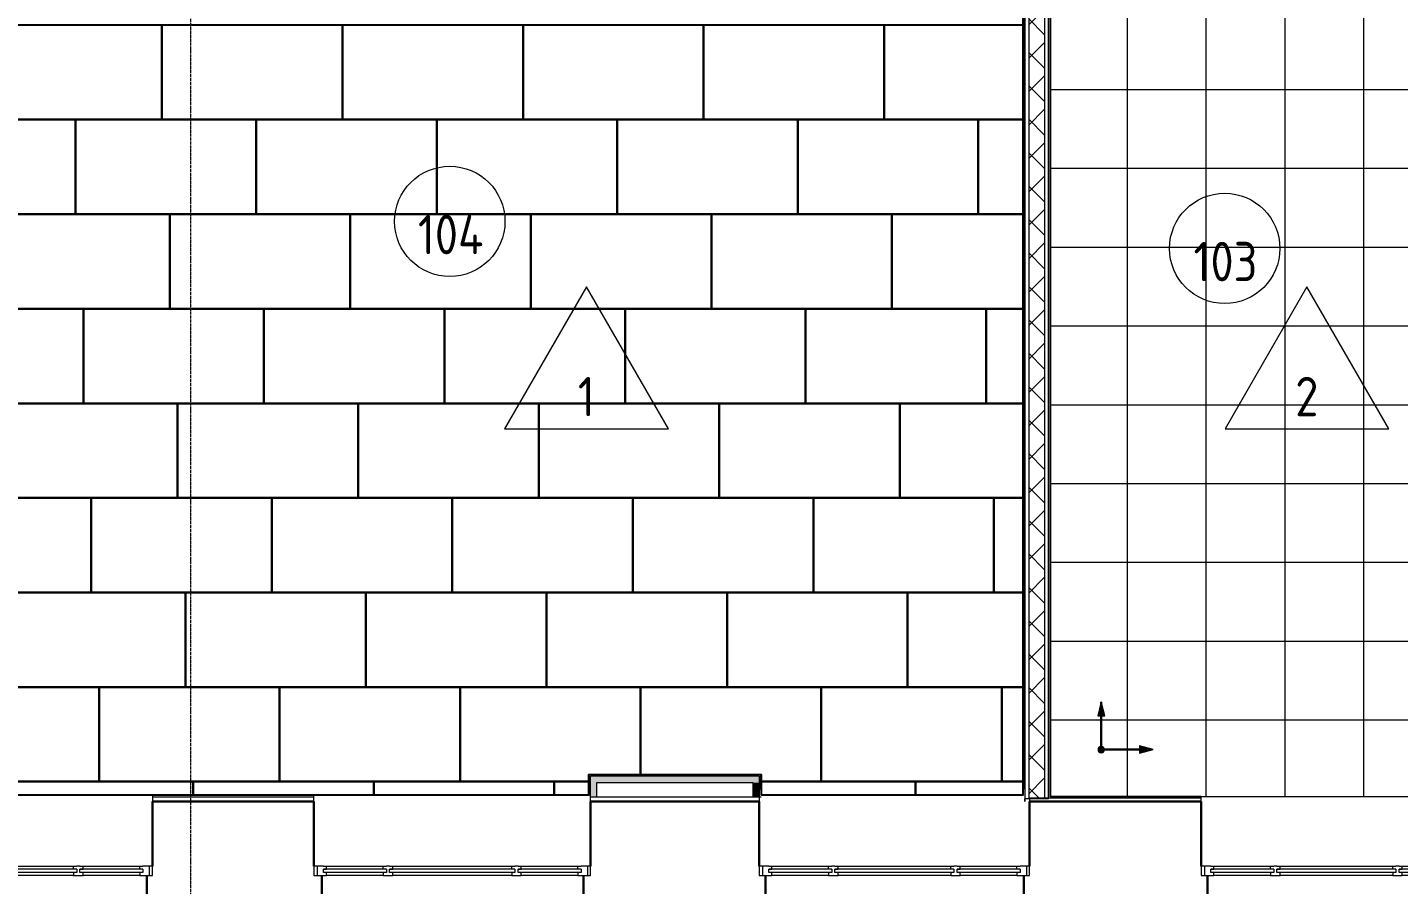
# Model space of a CAD drawing. Header units: millimetres. Extents: x -12447 to 83753, y -46415 to 46712.
# Drawn here: x 9113 to 17813, y 1951 to 7389 of the extents above; entities that cross this region are included whole.
import ezdxf
from ezdxf.xclip import XClip

# ---------------------------------------------------------------- set-up
doc = ezdxf.new("R2010")
doc.units = ezdxf.units.MM
doc.header["$XCLIPFRAME"] = 2
doc.linetypes.add('ADSK_Линия сетки', pattern=[25, 20, -2.5, 0, -2.5])
for name, color, linetype, lineweight in [('_ Окна', 7, 'Continuous', 9), ('_0', 7, 'Continuous', 25), ('Марки', 7, 'Continuous', 20), ('Марки помещений', 7, 'Continuous', 20), ('Окна', 7, 'Continuous', 9), ('Оси', 7, 'Continuous', 9), ('Перекрытие штриховка', 7, 'Continuous', 18), ('Стены внутренние', 7, 'Continuous', 18), ('Стены наружные', 7, 'Continuous', 18), ('Стены несущие', 7, 'Continuous', 30), ('Стены отделка', 7, 'Continuous', 30), ('Стены штриховка', 7, 'Continuous', 9), ('Узлы', 7, 'Continuous', 18)]:
    doc.layers.add(name, color=color, linetype=linetype, lineweight=lineweight)
doc.layers.add('Линии', color=7, linetype='Continuous', lineweight=9, true_color=0x00a600)
doc.styles.add('GOST Common_1', font='GOST_Common.ttf', dxfattribs={"width": 0.9, "height": 250})

# ---------------------------------------------------------------- blocks, each defined once
blk = doc.blocks.new('окно трехпол с фрамугой - 1675-2150_h___нов_ ок30-2368607-План полов 1-го этажа')
at = {"layer": '_ Окна', "lineweight": 18}
for p, q in [((-777.5, 175), (-857.5, 175)), ((-857.5, 175), (-857.5, 115)), ((-777.5, 155), (-777.5, 175)), ((-357.5, 175), (-417.5, 175)), ((-417.5, 175), (-417.5, 155)), ((-357.5, 155), (-357.5, 175)), ((417.5, 175), (357.5, 175)), ((357.5, 175), (357.5, 155)), ((417.5, 155), (417.5, 175)), ((777.5, 175), (777.5, 155)), ((857.5, 175), (777.5, 175)), ((857.5, 115), (857.5, 175)), ((-857.5, 115), (-797.5, 115)), ((-797.5, 135), (-797.5, 155)), ((-797.5, 155), (-777.5, 155)), ((-797.5, 135), (-777.5, 135)), ((-777.5, 115), (-797.5, 115)), ((-777.5, 135), (-777.5, 115)), ((-417.5, 155), (-397.5, 155)), ((-417.5, 135), (-417.5, 115)), ((-397.5, 135), (-417.5, 135)), ((-397.5, 115), (-417.5, 115)), ((-397.5, 155), (-397.5, 135)), ((-397.5, 115), (-377.5, 115)), ((-377.5, 135), (-377.5, 155)), ((-377.5, 155), (-357.5, 155)), ((-377.5, 135), (-357.5, 135)), ((-357.5, 115), (-377.5, 115)), ((-357.5, 135), (-357.5, 115)), ((357.5, 155), (377.5, 155)), ((357.5, 135), (357.5, 115)), ((377.5, 135), (357.5, 135)), ((377.5, 115), (357.5, 115)), ((377.5, 155), (377.5, 135)), ((377.5, 115), (397.5, 115)), ((397.5, 135), (397.5, 155)), ((397.5, 155), (417.5, 155)), ((397.5, 135), (417.5, 135)), ((417.5, 115), (397.5, 115)), ((417.5, 135), (417.5, 115)), ((777.5, 155), (797.5, 155)), ((777.5, 135), (777.5, 115)), ((797.5, 135), (777.5, 135)), ((797.5, 115), (777.5, 115)), ((797.5, 155), (797.5, 135)), ((797.5, 115), (857.5, 115))]:
    blk.add_line(p, q, dxfattribs=at)
at = {"layer": '_ Окна'}
for p, q in [((-837.5, 115), (-837.5, 175)), ((837.5, 115), (837.5, 175)), ((-797.5, 135), (-397.5, 135)), ((-777.5, 155), (-417.5, 155)), ((-377.5, 135), (377.5, 135)), ((-357.5, 155), (357.5, 155)), ((397.5, 135), (797.5, 135)), ((417.5, 155), (777.5, 155))]:
    blk.add_line(p, q, dxfattribs=at)
at = {"layer": 'Окна'}
for p, q in [((-777.5, 175), (-417.5, 175)), ((-357.5, 175), (357.5, 175)), ((417.5, 175), (777.5, 175)), ((-417.5, 115), (-777.5, 115)), ((357.5, 115), (-357.5, 115)), ((777.5, 115), (417.5, 115))]:
    blk.add_line(p, q, dxfattribs=at)
blk = doc.blocks.new('окно трехпол с фрамугой - 1675-2150_h___нов_ ок16-V52-План полов 1-го этажа')
at = {"layer": '_ Окна', "lineweight": 18}
for p, q in [((-777.5, 175), (-857.5, 175)), ((-857.5, 175), (-857.5, 115)), ((-777.5, 155), (-777.5, 175)), ((-357.5, 175), (-417.5, 175)), ((-417.5, 175), (-417.5, 155)), ((-357.5, 155), (-357.5, 175)), ((417.5, 175), (357.5, 175)), ((357.5, 175), (357.5, 155)), ((417.5, 155), (417.5, 175)), ((777.5, 175), (777.5, 155)), ((857.5, 175), (777.5, 175)), ((857.5, 115), (857.5, 175)), ((-857.5, 115), (-797.5, 115)), ((-797.5, 135), (-797.5, 155)), ((-797.5, 155), (-777.5, 155)), ((-797.5, 135), (-777.5, 135)), ((-777.5, 115), (-797.5, 115)), ((-777.5, 135), (-777.5, 115)), ((-417.5, 155), (-397.5, 155)), ((-417.5, 135), (-417.5, 115)), ((-397.5, 135), (-417.5, 135)), ((-397.5, 115), (-417.5, 115)), ((-397.5, 155), (-397.5, 135)), ((-397.5, 115), (-377.5, 115)), ((-377.5, 135), (-377.5, 155)), ((-377.5, 155), (-357.5, 155)), ((-377.5, 135), (-357.5, 135)), ((-357.5, 115), (-377.5, 115)), ((-357.5, 135), (-357.5, 115)), ((357.5, 155), (377.5, 155)), ((357.5, 135), (357.5, 115)), ((377.5, 135), (357.5, 135)), ((377.5, 115), (357.5, 115)), ((377.5, 155), (377.5, 135)), ((377.5, 115), (397.5, 115)), ((397.5, 135), (397.5, 155)), ((397.5, 155), (417.5, 155)), ((397.5, 135), (417.5, 135)), ((417.5, 115), (397.5, 115)), ((417.5, 135), (417.5, 115)), ((777.5, 155), (797.5, 155)), ((777.5, 135), (777.5, 115)), ((797.5, 135), (777.5, 135)), ((797.5, 115), (777.5, 115)), ((797.5, 155), (797.5, 135)), ((797.5, 115), (857.5, 115))]:
    blk.add_line(p, q, dxfattribs=at)
at = {"layer": '_ Окна'}
for p, q in [((-837.5, 115), (-837.5, 175)), ((837.5, 115), (837.5, 175)), ((-797.5, 135), (-397.5, 135)), ((-777.5, 155), (-417.5, 155)), ((-377.5, 135), (377.5, 135)), ((-357.5, 155), (357.5, 155)), ((397.5, 135), (797.5, 135)), ((417.5, 155), (777.5, 155))]:
    blk.add_line(p, q, dxfattribs=at)
at = {"layer": 'Окна'}
for p, q in [((-777.5, 175), (-417.5, 175)), ((-357.5, 175), (357.5, 175)), ((417.5, 175), (777.5, 175)), ((-417.5, 115), (-777.5, 115)), ((357.5, 115), (-357.5, 115)), ((777.5, 115), (417.5, 115))]:
    blk.add_line(p, q, dxfattribs=at)
blk = doc.blocks.new('окно трехпол с фрамугой - 1715-2150_h___нов_ ок-17-2116646-План полов 1-го этажа')
at = {"layer": '_ Окна', "lineweight": 18}
for p, q in [((-797.5, 175), (-877.5, 175)), ((-877.5, 175), (-877.5, 115)), ((-797.5, 155), (-797.5, 175)), ((-377.5, 175), (-437.5, 175)), ((-437.5, 175), (-437.5, 155)), ((-377.5, 155), (-377.5, 175)), ((437.5, 175), (377.5, 175)), ((377.5, 175), (377.5, 155)), ((437.5, 155), (437.5, 175)), ((797.5, 175), (797.5, 155)), ((877.5, 175), (797.5, 175)), ((877.5, 115), (877.5, 175)), ((-877.5, 115), (-817.5, 115)), ((-817.5, 135), (-817.5, 155)), ((-817.5, 155), (-797.5, 155)), ((-817.5, 135), (-797.5, 135)), ((-797.5, 115), (-817.5, 115)), ((-797.5, 135), (-797.5, 115)), ((-437.5, 155), (-417.5, 155)), ((-437.5, 135), (-437.5, 115)), ((-417.5, 135), (-437.5, 135)), ((-417.5, 115), (-437.5, 115)), ((-417.5, 155), (-417.5, 135)), ((-417.5, 115), (-397.5, 115)), ((-397.5, 135), (-397.5, 155)), ((-397.5, 155), (-377.5, 155)), ((-397.5, 135), (-377.5, 135)), ((-377.5, 115), (-397.5, 115)), ((-377.5, 135), (-377.5, 115)), ((377.5, 155), (397.5, 155)), ((377.5, 135), (377.5, 115)), ((397.5, 135), (377.5, 135)), ((397.5, 115), (377.5, 115)), ((397.5, 155), (397.5, 135)), ((397.5, 115), (417.5, 115)), ((417.5, 135), (417.5, 155)), ((417.5, 155), (437.5, 155)), ((417.5, 135), (437.5, 135)), ((437.5, 115), (417.5, 115)), ((437.5, 135), (437.5, 115)), ((797.5, 155), (817.5, 155)), ((797.5, 135), (797.5, 115)), ((817.5, 135), (797.5, 135)), ((817.5, 115), (797.5, 115)), ((817.5, 155), (817.5, 135)), ((817.5, 115), (877.5, 115))]:
    blk.add_line(p, q, dxfattribs=at)
at = {"layer": '_ Окна'}
for p, q in [((-857.5, 115), (-857.5, 175)), ((857.5, 115), (857.5, 175)), ((-817.5, 135), (-417.5, 135)), ((-797.5, 155), (-437.5, 155)), ((-397.5, 135), (397.5, 135)), ((-377.5, 155), (377.5, 155)), ((417.5, 135), (817.5, 135)), ((437.5, 155), (797.5, 155))]:
    blk.add_line(p, q, dxfattribs=at)
at = {"layer": 'Окна'}
for p, q in [((-797.5, 175), (-437.5, 175)), ((-377.5, 175), (377.5, 175)), ((437.5, 175), (797.5, 175)), ((-437.5, 115), (-797.5, 115)), ((377.5, 115), (-377.5, 115)), ((797.5, 115), (437.5, 115))]:
    blk.add_line(p, q, dxfattribs=at)
blk = doc.blocks.new('окно трехпол с фрамугой - 1675-2150_h___нов_ ок16-V53-План полов 1-го этажа')
at = {"layer": '_ Окна', "lineweight": 18}
for p, q in [((-777.5, 175), (-857.5, 175)), ((-857.5, 175), (-857.5, 115)), ((-777.5, 155), (-777.5, 175)), ((-357.5, 175), (-417.5, 175)), ((-417.5, 175), (-417.5, 155)), ((-357.5, 155), (-357.5, 175)), ((417.5, 175), (357.5, 175)), ((357.5, 175), (357.5, 155)), ((417.5, 155), (417.5, 175)), ((777.5, 175), (777.5, 155)), ((857.5, 175), (777.5, 175)), ((857.5, 115), (857.5, 175)), ((-857.5, 115), (-797.5, 115)), ((-797.5, 135), (-797.5, 155)), ((-797.5, 155), (-777.5, 155)), ((-797.5, 135), (-777.5, 135)), ((-777.5, 115), (-797.5, 115)), ((-777.5, 135), (-777.5, 115)), ((-417.5, 155), (-397.5, 155)), ((-417.5, 135), (-417.5, 115)), ((-397.5, 135), (-417.5, 135)), ((-397.5, 115), (-417.5, 115)), ((-397.5, 155), (-397.5, 135)), ((-397.5, 115), (-377.5, 115)), ((-377.5, 135), (-377.5, 155)), ((-377.5, 155), (-357.5, 155)), ((-377.5, 135), (-357.5, 135)), ((-357.5, 115), (-377.5, 115)), ((-357.5, 135), (-357.5, 115)), ((357.5, 155), (377.5, 155)), ((357.5, 135), (357.5, 115)), ((377.5, 135), (357.5, 135)), ((377.5, 115), (357.5, 115)), ((377.5, 155), (377.5, 135)), ((377.5, 115), (397.5, 115)), ((397.5, 135), (397.5, 155)), ((397.5, 155), (417.5, 155)), ((397.5, 135), (417.5, 135)), ((417.5, 115), (397.5, 115)), ((417.5, 135), (417.5, 115)), ((777.5, 155), (797.5, 155)), ((777.5, 135), (777.5, 115)), ((797.5, 135), (777.5, 135)), ((797.5, 115), (777.5, 115)), ((797.5, 155), (797.5, 135)), ((797.5, 115), (857.5, 115))]:
    blk.add_line(p, q, dxfattribs=at)
at = {"layer": '_ Окна'}
for p, q in [((-837.5, 115), (-837.5, 175)), ((837.5, 115), (837.5, 175)), ((-797.5, 135), (-397.5, 135)), ((-777.5, 155), (-417.5, 155)), ((-377.5, 135), (377.5, 135)), ((-357.5, 155), (357.5, 155)), ((397.5, 135), (797.5, 135)), ((417.5, 155), (777.5, 155))]:
    blk.add_line(p, q, dxfattribs=at)
at = {"layer": 'Окна'}
for p, q in [((-777.5, 175), (-417.5, 175)), ((-357.5, 175), (357.5, 175)), ((417.5, 175), (777.5, 175)), ((-417.5, 115), (-777.5, 115)), ((357.5, 115), (-357.5, 115)), ((777.5, 115), (417.5, 115))]:
    blk.add_line(p, q, dxfattribs=at)
blk = doc.blocks.new('ADSK_Марка_Помещение_ОдноЗначение - Номер-159740-План полов 1-го этажа')
at = {"layer": 'Марки помещений'}
blk.add_circle((0, 0), 3.5, dxfattribs=at)
blk = doc.blocks.new('ADSK_Марка_ПерекрытиеПол - Экземпляр_Отделка пола-158379-План полов 1-го этажа')
at = {"layer": 'Марки', "color": 1, "true_color": 0xff0000}
for p, q in [((0, 9), (-5.196, 0)), ((5.196, 0), (0, 9)), ((-5.196, 0), (5.196, 0))]:
    blk.add_line(p, q, dxfattribs=at)
blk = doc.blocks.new('111')
at = {"layer": '_0', "true_color": 0xdddddd}
h = blk.add_hatch(color=254, dxfattribs=at)
h.dxf.hatch_style = 1
h.paths.add_polyline_path([(-36299.5, -21950.9), (-36299.5, -21350.9), (-37445, -21350.9), (-37445, -21950.9)])
h.paths.add_polyline_path([(-36748.5, -24950.9), (-36748.5, -24350.9), (-37894.1, -24350.9), (-37894.1, -24950.9)])
h.paths.add_polyline_path([(-36649.6, -27350.9), (-36649.6, -26750.9), (-37795.1, -26750.9), (-37795.1, -27350.9)])
h.paths.add_polyline_path([(-36550.6, -29750.9), (-36550.6, -29150.9), (-37696.1, -29150.9), (-37696.1, -29750.9)])
h.paths.add_polyline_path([(-19664.7, -22550.9), (-19664.7, -21950.9), (-20810.2, -21950.9), (-20810.2, -22550.9)])
h.paths.add_polyline_path([(-20113.8, -25550.9), (-20113.8, -24950.9), (-21259.3, -24950.9), (-21259.3, -25550.9)])
h.paths.add_polyline_path([(-20014.8, -27950.9), (-20014.8, -27350.9), (-21160.3, -27350.9), (-21160.3, -27950.9)])
h.paths.add_polyline_path([(-19915.9, -30350.9), (-19915.9, -29750.9), (-21061.4, -29750.9), (-21061.4, -30350.9)])
at = {"color": 8, "true_color": 0x787878}
for points in [[(-34008.4, -21950.9), (-34008.4, -21350.9), (-35154, -21350.9), (-35154, -21950.9)], [(-32862.9, -21950.9), (-32862.9, -21350.9), (-34008.4, -21350.9), (-34008.4, -21950.9)], [(-31717.4, -21950.9), (-31717.4, -21350.9), (-32862.9, -21350.9), (-32862.9, -21950.9)], [(-30571.9, -21950.9), (-30571.9, -21350.9), (-31717.4, -21350.9), (-31717.4, -21950.9)], [(-29426.4, -21950.9), (-29426.4, -21350.9), (-30571.9, -21350.9), (-30571.9, -21950.9)], [(-28280.9, -21950.9), (-28280.9, -21350.9), (-29426.4, -21350.9), (-29426.4, -21950.9)], [(-34556.5, -22550.9), (-34556.5, -21950.9), (-35702, -21950.9), (-35702, -22550.9)], [(-33410.9, -22550.9), (-33410.9, -21950.9), (-34556.5, -21950.9), (-34556.5, -22550.9)], [(-32265.4, -22550.9), (-32265.4, -21950.9), (-33410.9, -21950.9), (-33410.9, -22550.9)], [(-31119.9, -22550.9), (-31119.9, -21950.9), (-32265.4, -21950.9), (-32265.4, -22550.9)], [(-29974.4, -22550.9), (-29974.4, -21950.9), (-31119.9, -21950.9), (-31119.9, -22550.9)], [(-28828.9, -22550.9), (-28828.9, -21950.9), (-29974.4, -21950.9), (-29974.4, -22550.9)], [(-27683.4, -22550.9), (-27683.4, -21950.9), (-28828.9, -21950.9), (-28828.9, -22550.9)], [(-33959, -23150.9), (-33959, -22550.9), (-35104.5, -22550.9), (-35104.5, -23150.9)], [(-32813.4, -23150.9), (-32813.4, -22550.9), (-33959, -22550.9), (-33959, -23150.9)], [(-31667.9, -23150.9), (-31667.9, -22550.9), (-32813.4, -22550.9), (-32813.4, -23150.9)], [(-30522.4, -23150.9), (-30522.4, -22550.9), (-31667.9, -22550.9), (-31667.9, -23150.9)], [(-29376.9, -23150.9), (-29376.9, -22550.9), (-30522.4, -22550.9), (-30522.4, -23150.9)], [(-28231.4, -23150.9), (-28231.4, -22550.9), (-29376.9, -22550.9), (-29376.9, -23150.9)], [(-34507, -23750.9), (-34507, -23150.9), (-35652.5, -23150.9), (-35652.5, -23750.9)], [(-33361.5, -23750.9), (-33361.5, -23150.9), (-34507, -23150.9), (-34507, -23750.9)], [(-32215.9, -23750.9), (-32215.9, -23150.9), (-33361.5, -23150.9), (-33361.5, -23750.9)], [(-31070.4, -23750.9), (-31070.4, -23150.9), (-32215.9, -23150.9), (-32215.9, -23750.9)], [(-29924.9, -23750.9), (-29924.9, -23150.9), (-31070.4, -23150.9), (-31070.4, -23750.9)], [(-28779.4, -23750.9), (-28779.4, -23150.9), (-29924.9, -23150.9), (-29924.9, -23750.9)], [(-27633.9, -23750.9), (-27633.9, -23150.9), (-28779.4, -23150.9), (-28779.4, -23750.9)], [(-33909.5, -24350.9), (-33909.5, -23750.9), (-35055, -23750.9), (-35055, -24350.9)], [(-32764, -24350.9), (-32764, -23750.9), (-33909.5, -23750.9), (-33909.5, -24350.9)], [(-31618.4, -24350.9), (-31618.4, -23750.9), (-32764, -23750.9), (-32764, -24350.9)], [(-30472.9, -24350.9), (-30472.9, -23750.9), (-31618.4, -23750.9), (-31618.4, -24350.9)], [(-29327.4, -24350.9), (-29327.4, -23750.9), (-30472.9, -23750.9), (-30472.9, -24350.9)], [(-28181.9, -24350.9), (-28181.9, -23750.9), (-29327.4, -23750.9), (-29327.4, -24350.9)], [(-34457.5, -24950.9), (-34457.5, -24350.9), (-35603, -24350.9), (-35603, -24950.9)], [(-33312, -24950.9), (-33312, -24350.9), (-34457.5, -24350.9), (-34457.5, -24950.9)], [(-32166.5, -24950.9), (-32166.5, -24350.9), (-33312, -24350.9), (-33312, -24950.9)], [(-31020.9, -24950.9), (-31020.9, -24350.9), (-32166.5, -24350.9), (-32166.5, -24950.9)], [(-29875.4, -24950.9), (-29875.4, -24350.9), (-31020.9, -24350.9), (-31020.9, -24950.9)], [(-28729.9, -24950.9), (-28729.9, -24350.9), (-29875.4, -24350.9), (-29875.4, -24950.9)], [(-27584.4, -24950.9), (-27584.4, -24350.9), (-28729.9, -24350.9), (-28729.9, -24950.9)], [(-33860, -25550.9), (-33860, -24950.9), (-35005.5, -24950.9), (-35005.5, -25550.9)], [(-32714.5, -25550.9), (-32714.5, -24950.9), (-33860, -24950.9), (-33860, -25550.9)], [(-31569, -25550.9), (-31569, -24950.9), (-32714.5, -24950.9), (-32714.5, -25550.9)], [(-30423.4, -25550.9), (-30423.4, -24950.9), (-31569, -24950.9), (-31569, -25550.9)], [(-29277.9, -25550.9), (-29277.9, -24950.9), (-30423.4, -24950.9), (-30423.4, -25550.9)], [(-28132.4, -25550.9), (-28132.4, -24950.9), (-29277.9, -24950.9), (-29277.9, -25550.9)], [(-34408, -26150.9), (-34408, -25550.9), (-35553.5, -25550.9), (-35553.5, -26150.9)], [(-33262.5, -26150.9), (-33262.5, -25550.9), (-34408, -25550.9), (-34408, -26150.9)], [(-32117, -26150.9), (-32117, -25550.9), (-33262.5, -25550.9), (-33262.5, -26150.9)], [(-30971.5, -26150.9), (-30971.5, -25550.9), (-32117, -25550.9), (-32117, -26150.9)], [(-29825.9, -26150.9), (-29825.9, -25550.9), (-30971.5, -25550.9), (-30971.5, -26150.9)], [(-28680.4, -26150.9), (-28680.4, -25550.9), (-29825.9, -25550.9), (-29825.9, -26150.9)], [(-27534.9, -26150.9), (-27534.9, -25550.9), (-28680.4, -25550.9), (-28680.4, -26150.9)], [(-33810.5, -26750.9), (-33810.5, -26150.9), (-34956, -26150.9), (-34956, -26750.9)], [(-32665, -26750.9), (-32665, -26150.9), (-33810.5, -26150.9), (-33810.5, -26750.9)], [(-31519.5, -26750.9), (-31519.5, -26150.9), (-32665, -26150.9), (-32665, -26750.9)], [(-30374, -26750.9), (-30374, -26150.9), (-31519.5, -26150.9), (-31519.5, -26750.9)], [(-29228.4, -26750.9), (-29228.4, -26150.9), (-30374, -26150.9), (-30374, -26750.9)], [(-28082.9, -26750.9), (-28082.9, -26150.9), (-29228.4, -26150.9), (-29228.4, -26750.9)], [(-28532, -29750.9), (-28532, -29150.9), (-29677.5, -29150.9), (-29677.5, -29750.9)]]:
    blk.add_lwpolyline(points, close=True, dxfattribs=at)

msp = doc.modelspace()

# ---------------------------------------------------------------- hatches: boundary and pattern name
at = {"layer": 'Перекрытие штриховка', "lineweight": 9, "true_color": 0x787878}
h = msp.add_hatch(dxfattribs=at)
h.set_pattern_fill('FP_88', color=8, style=0, pattern_type=2)
h.set_pattern_definition([(270, (16592.5, 4995.2), (500, 3e-14), []), (0, (16592.5, 4995.2), (0, 500), [])])
h.paths.add_polyline_path([(15602.5, 2508.232), (15604.5, 2508.232), (15604.5, 2510.232)])
h.paths.add_polyline_path([(18330.5, 2508.232), (18332.5, 2508.232), (18330.5, 2510.232)])
h.paths.add_polyline_path([(18276.43, 2510.232), (18330.5, 2510.232), (18330.5, 3148.49), (18342.5, 3148.49), (18342.5, 4023.49), (18335.5, 4023.49), (18335.5, 4073.49), (18342.5, 4073.49), (18342.5, 4623.49), (18335.5, 4623.49), (18335.5, 4673.49), (18342.5, 4673.49), (18342.5, 5223.49), (18335.5, 5223.49), (18335.5, 5273.49), (18342.5, 5273.49), (18342.5, 6148.49), (18330.5, 6148.49), (18330.5, 6785.209), (18342.5, 6785.209), (18342.5, 6850.209), (18422.5, 6850.209), (18422.5, 6872.209), (18429, 6872.209), (18429, 6860.709), (18456, 6860.709), (18456, 6850.209), (18492.5, 6850.209), (18492.5, 7619.248), (18442.609, 7705.661), (18448.238, 7708.911), (18442.609, 7718.94), (18465.75, 7732.58), (18460.121, 7742.33), (18465.871, 7745.371), (18492.5, 7699.248), (18492.5, 7815.209), (18462.5, 7815.209), (18462.5, 7756.209), (18456, 7756.209), (18456, 7739.709), (18429, 7739.709), (18429, 7728.209), (18422.5, 7728.209), (18422.5, 7815.209), (18330.5, 7815.209), (18330.5, 8383.209), (15604.5, 8383.209), (15604.5, 2510.232), (18275.43, 2510.232)])
h.paths.add_polyline_path([(15604.5, 8383.209), (15604.5, 8385.209), (15602.5, 8385.209)])
h.paths.add_polyline_path([(18330.5, 8383.209), (18332.5, 8383.209), (18332.5, 8385.209)])
at = {"layer": 'Стены внутренние', "lineweight": 9}
h = msp.add_hatch(dxfattribs=at)
h.set_pattern_fill('FP_2', color=256, style=0, pattern_type=2)
h.set_pattern_definition([(45, (0, 0), (-106.066, 106.066), []), (135, (0, 0), (-106.066, -106.066), [])])
h.paths.add_polyline_path([(15567.5, 2495.209), (15567.5, 8395.209), (15467.5, 8395.209), (15467.5, 2495.209)])
at = {"layer": 'Стены внутренние'}
for points in [[(12688.238, 2508.232), (12726.429, 2508.232), (12726.429, 2638.232), (12686.429, 2638.232), (12686.429, 2508.232)], [(13716.429, 2598.232), (13756.429, 2598.232), (13756.429, 2638.232), (12726.429, 2638.232), (12726.429, 2598.232), (13665, 2598.232)], [(13756.429, 2508.232), (13756.429, 2598.232), (13716.429, 2598.232), (13716.429, 2508.232), (13755.429, 2508.232)]]:
    msp.add_hatch(color=256, dxfattribs=at).paths.add_polyline_path(points)
at = {"layer": 'Узлы', "true_color": 0xff0000}
for points in [[(15907.073, 3022.004), (15950.016, 3022.004), (15926.391, 3110.174), (15904.408, 3022.004), (15906.391, 3022.004)], [(15926.391, 2787.353), (15931.568, 2788.034), (15936.391, 2790.032), (15940.533, 2793.211), (15943.712, 2797.353), (15945.71, 2802.176), (15946.391, 2807.353), (15945.71, 2812.529), (15943.712, 2817.353), (15940.533, 2821.495), (15936.391, 2824.673), (15931.568, 2826.671), (15926.391, 2827.353), (15921.215, 2826.671), (15916.391, 2824.673), (15912.249, 2821.495), (15909.071, 2817.353), (15907.073, 2812.529), (15906.391, 2807.353), (15907.073, 2802.176), (15909.071, 2797.353), (15912.249, 2793.211), (15916.391, 2790.032), (15921.215, 2788.034)], [(16168.436, 2784.967), (16256.606, 2808.592), (16168.436, 2830.575), (16168.436, 2787.353)]]:
    msp.add_hatch(color=1, dxfattribs=at).paths.add_polyline_path(points)

# ---------------------------------------------------------------- linework, layer by layer
msp.add_lwpolyline([(8203.43, 2520.232), (12674.429, 2520.232), (12674.429, 2650.232), (13768.429, 2650.232), (13768.429, 2520.232), (15430.5, 2520.232), (15430.5, 8360.209), (15243, 8360.209), (15243, 8395.209), (15215, 8395.209), (15215, 8805.209), (13663, 8805.209), (13665, 8395.209), (13643, 8393.876), (13643, 8360.209), (9946, 8360.209), (9946, 8395.209), (9923.286, 8395.209), (9926, 8805.209), (8373.286, 8805.209)])
at = {"layer": 'Линии', "color": 1, "lineweight": 18, "true_color": 0xff0000}
for p, q in [((15926.391, 3110.174), (15904.408, 3022.004)), ((15950.016, 3022.004), (15926.391, 3110.174)), ((15904.408, 3022.004), (15950.016, 3022.004)), ((16256.606, 2808.592), (16168.436, 2830.575)), ((16168.436, 2830.575), (16168.436, 2784.967)), ((16168.436, 2784.967), (16256.606, 2808.592))]:
    msp.add_line(p, q, dxfattribs=at)
at = {"layer": 'Линии', "color": 1, "lineweight": 30, "true_color": 0xff0000}
for q in [(15926.391, 3107.353), (16226.391, 2807.353)]:
    msp.add_line((15926.391, 2807.353), q, dxfattribs=at)
at = {"layer": 'Линии', "color": 1, "lineweight": 18, "true_color": 0xff0000}
for start, end in [(360, 180), (180, 0)]:
    msp.add_arc((15926.391, 2807.353), 20, start, end, dxfattribs=at)
at = {"layer": 'Оси', "linetype": 'ADSK_Линия сетки'}
msp.add_line((10149.565, -6380.761), (10149.565, 21357.013), dxfattribs=at)
at = {"layer": 'Стены внутренние'}
for p, q in [((13756.429, 2508.232), (13768.429, 2508.232)), ((15442.457, 2478.232), (15442.457, 2495.209)), ((15442.5, 2495.209), (15442.5, 2478.232))]:
    msp.add_line(p, q, dxfattribs=at)
at = {"layer": 'Стены наружные'}
for p, q in [((13768.429, 2558.232), (13768.429, 2520.232)), ((15430.5, 2520.232), (15430.5, 2558.232)), ((8203.43, 2520.232), (9906.43, 2520.232)), ((10931.429, 2520.232), (12674.429, 2520.232)), ((13768.429, 2520.232), (15430.5, 2520.232)), ((16561.43, 2510.232), (18276.43, 2510.232))]:
    msp.add_line(p, q, dxfattribs=at)
at = {"layer": 'Стены несущие'}
for p, q in [((9906.43, 2478.232), (9906.43, 2068.232)), ((9906.43, 2478.232), (10931.429, 2478.232)), ((10931.429, 2068.232), (10931.429, 2478.232)), ((12686.429, 2478.232), (12686.429, 2068.232)), ((12686.429, 2478.232), (13756.429, 2478.232)), ((13756.429, 2068.232), (13756.429, 2478.232)), ((15471.429, 2478.232), (15471.429, 2068.232)), ((15471.429, 2478.232), (16561.43, 2478.232)), ((16561.43, 2068.232), (16561.43, 2478.232)), ((9871.43, 2008.232), (9871.43, 1888.232)), ((10981.429, 1888.232), (10981.429, 2008.232)), ((12641.429, 2008.232), (12641.429, 1888.232)), ((13796.429, 1888.232), (13796.429, 2008.232)), ((15436.429, 2008.232), (15436.429, 1888.232)), ((16601.43, 1888.232), (16601.43, 2008.232))]:
    msp.add_line(p, q, dxfattribs=at)
at = {"layer": 'Стены отделка', "lineweight": 9}
for p, q in [((15430.5, 2558.232), (15430.5, 8360.209)), ((15442.5, 8395.209), (15442.5, 2495.209)), ((15592.5, 2495.209), (15592.5, 8395.209)), ((15604.5, 8383.209), (15604.5, 2510.232)), ((12674.429, 2650.232), (12674.429, 2520.232)), ((13766.429, 2650.232), (12676.429, 2650.232)), ((13756.429, 2638.232), (12686.429, 2638.232)), ((12686.429, 2478.232), (12686.429, 2638.232)), ((13756.429, 2638.232), (13756.429, 2478.232)), ((13768.429, 2558.232), (13768.429, 2648.232)), ((12726.429, 2598.232), (13716.429, 2598.232)), ((12726.429, 2508.232), (12726.429, 2598.232)), ((13716.429, 2598.232), (13716.429, 2508.232)), ((13756.429, 2558.232), (13768.429, 2558.232)), ((15442.5, 2558.232), (15430.5, 2558.232)), ((9906.43, 2520.232), (9906.43, 2478.232)), ((10931.429, 2520.232), (9906.43, 2520.232)), ((10930.429, 2508.232), (10931.429, 2508.232)), ((10931.429, 2478.232), (10931.429, 2520.232)), ((12674.429, 2520.232), (12686.429, 2520.232)), ((12686.429, 2508.232), (12726.429, 2508.232)), ((12726.429, 2508.232), (13756.429, 2508.232)), ((15592.5, 2495.209), (15442.5, 2495.209)), ((15602.5, 2498.232), (15471.429, 2498.232)), ((15471.429, 2498.232), (15471.429, 2478.232)), ((16561.43, 2510.232), (15604.5, 2510.232)), ((16560.43, 2498.232), (16561.43, 2498.232)), ((16561.43, 2478.232), (16561.43, 2510.232))]:
    msp.add_line(p, q, dxfattribs=at)
at = {"layer": 'Стены штриховка'}
for p, q in [((15432.5, 8360.209), (15432.5, 2558.232)), ((15467.5, 8395.209), (15467.5, 2495.209)), ((15567.5, 8395.209), (15567.5, 2495.209)), ((15602.5, 2508.232), (15602.5, 8385.209)), ((12676.429, 2650.232), (12674.429, 2650.232)), ((12674.429, 2648.232), (13768.429, 2648.232)), ((12676.429, 2520.232), (12676.429, 2650.232)), ((13766.429, 2558.232), (13766.429, 2650.232)), ((13768.429, 2650.232), (13766.429, 2650.232)), ((13768.429, 2648.232), (13768.429, 2650.232)), ((10931.429, 2518.232), (9906.43, 2518.232)), ((9906.43, 2508.232), (10930.429, 2508.232)), ((16561.43, 2508.232), (15602.5, 2508.232)), ((16560.43, 2498.232), (15602.5, 2498.232))]:
    msp.add_line(p, q, dxfattribs=at)

# ---------------------------------------------------------------- block references
ref = msp.add_blockref('111', (50367.815, 35925.311))
XClip(ref).set_block_clipping_path([(-50204.6213281517, -27321.3000001747), (-50208.791152162, -23673.5281315078), (-49803.7661875562, -23673.5281315078), (-49803.7661875562, -23401.5281315078), (-48113.7661875562, -23401.5281315078), (-48113.7661875561, -23641.5281315077), (-48103.7661875562, -23641.5281315087), (-48103.7661875562, -23673.5281315078), (-46341.815116927, -23673.5281315078), (-46341.815116927, -23641.5281315078), (-44641.815116927, -23641.5281315078), (-44641.815116927, -23673.5281315078), (-43277.2098600016, -23673.5281315078), (-43277.2098600016, -23957.1989404536), (-42787.2098600016, -23957.1989404536), (-42787.2098600016, -23661.5281315078), (-42798.2098600016, -23661.5281315078), (-42798.6339414987, -23641.5281315078), (-41768.6339414987, -23641.5281315078), (-41768.6339414987, -23696.5281315078), (-41304.6339414987, -23696.5281315078), (-41304.6339414987, -23641.5281315078), (-40274.6339414987, -23641.5281315078), (-40274.6339414987, -23696.5281315078), (-39702.0715665607, -23696.5281315078), (-39702.0715665607, -23213.623577504), (-38473.1325350882, -23213.6235775039), (-38473.0151522001, -23155.9193904294), (-37343.0174901869, -23158.2180518566), (-37343.1301970967, -23213.6235775039), (-36056.7846265715, -23215.8346435173), (-36056.6727448199, -23160.8754416704), (-34356.6762621457, -23164.292920522), (-34356.7881438964, -23219.2928067262), (-31858.1407204835, -23224.3755999435), (-31858.1041046378, -23206.3756371858), (-30358.1072081599, -23209.4269576642), (-30358.1438240056, -23227.4269204227), (-21517.8655145743, -23245.4099724562), (-21517.8288987286, -23227.4100096984), (-20017.8320022507, -23230.4613301769), (-20017.8686180965, -23248.4612929351), (-17516.8495722262, -23253.5489105492), (-17517.182240752, -22913.5882147192), (-15836.1856773856, -22917.0077279528), (-15836.7654282765, -23202.0071382836), (-15816.7654282765, -23202.0071382836), (-15817.3597635884, -23257.0060430727), (-12464.4573162071, -23263.8265771177), (-12464.4573162071, -23779.6544748857), (-11333.2497638885, -23779.6544748857), (-11333.2497638885, -23714.6544748857), (-10303.2497638885, -23714.6544748857), (-10303.2497638885, -23779.6544748857), (-8913.7294171439, -23779.6544748857), (-8913.7294171439, -23981.3567493424), (-8451.729417144, -23981.3567493424), (-8451.7294171439, -23726.6544748857), (-7983.7518974343, -23726.6544748857), (-7983.7518974343, -23720.6544748857), (-7975.7518974343, -23720.6544748857), (-7975.7518974343, -23715.6483952542), (-7430.8476958934, -23715.6483952542), (-7430.8476958934, -23703.6483952542), (-5730.8476958934, -23703.6483952542), (-5730.8476958934, -23715.6483952542), (-3822.8151169269, -23717.6394972703), (-3822.8151169269, -23711.6394972703), (-3810.8151169269, -23711.6394972703), (-3810.8151169269, -23274.6544748857), (-3822.8151169269, -23274.6544748857), (-3822.8151169269, -23250.6394972703), (-2052.815116927, -23250.6394972703), (-2052.815116927, -23638.3894865116), (-2044.815116927, -23638.3894865117), (-2044.815116927, -23650.3894865117), (-1655.7827226533, -23650.3894865116), (-1654.7278138487, -23997.8366985644), (-1622.7581428926, -23997.7393187273), (-1619.6007216022, -25027.7344794405), (-1651.6005731542, -25027.831951208), (-1647.8021721054, -26278.8821357421), (-2959.3151169269, -26278.8821357421), (-2954.2496619821, -27333.3000001747), (-2992.8151169269, -27333.3000001747), (-2992.8151169269, -27350.3000001747), (-3042.8151169269, -27350.3000001747), (-3042.6496031583, -27408.2664520887), (-4138.2474107671, -27408.3249955112), (-4137.8151169269, -27350.3000001747), (-4187.8151169269, -27350.3000001747), (-4187.8151169269, -27333.3000001747), (-5342.8151169269, -27333.3000001747), (-5342.8151169269, -27321.3000001747), (-6912.815116927, -27321.3000001747), (-6912.815116927, -27333.3000001747), (-7982.815116927, -27333.3000001747), (-7982.815116927, -27321.3000001747), (-8391.0041314135, -27321.3000001747), (-8391.0041314135, -26827.5183617617), (-10321.6846234331, -26827.9170423443), (-10321.6846234331, -27055.1018324498), (-10428.815116927, -27055.1018324498), (-10428.815116927, -27120.1018324498), (-11458.8151169269, -27120.1018324498), (-11458.8151169269, -27055.1018324498), (-12653.815116927, -27055.1018324498), (-12653.815116927, -27120.1018324498), (-14253.815116927, -27120.1018324498), (-14253.815116927, -27055.1018324498), (-18733.815116927, -27055.1018324498), (-18733.815116927, -27120.1018324498), (-20253.8151169269, -27120.1018324498), (-20253.8151169269, -27055.1018324498), (-22870.2810303864, -27055.1018324498), (-22873.2810303863, -27120.1018324498), (-24813.2810303864, -27120.1018324498), (-24810.2810303864, -27055.1018324498), (-27012.6989748333, -27055.1018324498), (-27012.6989748333, -27120.1018324498), (-28912.6989748333, -27120.1018324497), (-28912.6989748333, -27055.1018324497), (-35124.8151169269, -27055.1018324497), (-35124.8151169269, -27120.1018324497), (-36724.8151169269, -27120.1018324497), (-36724.8151169269, -27055.1018324497), (-40421.8151169269, -27055.1018324497), (-40421.8151169269, -27120.1018324497), (-42021.8151169269, -27120.1018324497), (-42021.8151169269, -27055.1018324497), (-42768.7285806734, -27055.1018324497), (-42768.7285806734, -26834.6172739171), (-43258.3231070509, -26834.6172739171), (-43260.2630820326, -27321.3000001747), (-46597.8875335091, -27333.3000001747), (-46647.8875335091, -27333.3000001747), (-46647.8875335091, -27408.3000001747), (-48313.6023512603, -27403.0962005787), (-48317.8875335091, -27390.3000001747), (-48317.8875335091, -27350.3000001747), (-48308.218006348, -27350.3000001747), (-48307.8875335091, -27333.3000001747), (-49257.8875335091, -27333.3000001747), (-49257.8875335091, -27321.3000001747)])
ref = msp.add_blockref('111', (43975.492, 28754.921))
XClip(ref).set_block_clipping_path([(-28544.9919237849, -20394.7121637611), (-28732.4919237849, -20394.7121637611), (-28732.4919237849, -20359.7121637611), (-28760.4919237849, -20359.7121637611), (-28760.4919237849, -19949.7121637611), (-30312.4919237849, -19949.7121637611), (-30310.4919237849, -20359.7121637611), (-30332.4919237849, -20361.0449897136), (-30332.4919237849, -20394.7121637611), (-34029.4919237849, -20394.7121637611), (-34029.4919237849, -20359.7121637611), (-34052.2063216503, -20359.7121637611), (-34049.4919237849, -19949.7121637611), (-35602.2063216503, -19949.7121637611), (-35602.2063216503, -20359.7121637612), (-35629.4919237849, -20359.712163761), (-35629.4919237849, -20394.712163761), (-35681.4053875313, -20394.7121637611), (-35681.4053875314, -20732.9212721589), (-36393.1602936728, -20734.921272159), (-36405.8888496703, -22692.4402407154), (-36414.6658939211, -26104.6896763579), (-35772.0619237849, -26104.6896763579), (-35772.0619237849, -26234.689676358), (-31301.062835567, -26234.6896763579), (-31301.062835567, -26104.6896763579), (-30207.0632295381, -26104.6896763579), (-30207.0632295381, -26234.689676358), (-28544.9919237849, -26234.689676358)])
ref = msp.add_blockref('111', (47079.703, 32325.311))
XClip(ref).set_block_clipping_path([(-21160.903449215, -23520.1018324498), (-21522.1687049091, -23520.1018324498), (-21522.1687049091, -24055.1018324498), (-22541.7027914497, -24055.1018324498), (-22541.7027914497, -24315.6686127614), (-23052.7027914497, -24315.6686127614), (-23052.7027914497, -24055.1018324498), (-23724.7027914497, -24055.1018324498), (-23724.7027914497, -23520.1018324498), (-25624.586649356, -23520.1018324497), (-25624.7027914497, -24055.1018324497), (-28567.2027914497, -24055.1018324498), (-28567.2027914497, -24510.1018324497), (-28587.2027914497, -24510.1018324498), (-28587.2027914497, -25540.1018324497), (-28567.2027914497, -25540.1018324497), (-28567.2027914497, -26176.8208519209), (-28579.2027914497, -26176.8208519209), (-28579.2027914497, -26226.8208519209), (-28587.2027914497, -26226.8208519209), (-28567.2027914497, -29667.0793450466), (-27633.2772685368, -29667.0793450466), (-27633.2772685368, -29792.0793450466), (-24854.277972759, -29792.0793450466), (-24854.277972759, -30367.0793450476), (-24794.277972759, -30367.0793450476), (-24794.277972759, -30372.0793450466), (-23244.277972759, -30372.0793450466), (-23244.277972759, -30367.0793450476), (-23184.277972759, -30367.0793450476), (-23184.277972759, -29792.0793450466), (-23204.277972759, -29792.0793450466), (-23204.277972759, -29667.0793450466), (-21904.1411260742, -29667.0793450466), (-21904.1411260742, -29827.0793450467), (-21924.1411260742, -29827.0793450467), (-21924.1411260742, -30367.0793450476), (-21864.1411260741, -30367.0793450476), (-21864.1411260741, -30372.0793450466), (-20314.1411260741, -30372.0793450466), (-20314.1411260741, -30367.0793450476), (-20254.1411260741, -30367.0793450476), (-20254.1411260742, -29792.0793450466), (-17444.575739193, -29792.0793450466), (-17444.575739193, -29667.0793450466), (-17152.7027914497, -29667.0793450466), (-17152.7027914497, -24055.1018324498), (-19582.1687049091, -24055.1018324498), (-19582.1687049091, -23955.1018324507), (-19585.1687049091, -23520.1018324498)])
at = {"layer": 'Марки', "color": 1, "true_color": 0xff0000, "xscale": 99.99999999999993, "yscale": 99.99999999999993, "zscale": 99.99999999999993}
for p in [(12660.513, 4842.52), (17231.399, 4842.52)]:
    msp.add_blockref('ADSK_Марка_ПерекрытиеПол - Экземпляр_Отделка пола-158379-План полов 1-го этажа', p, dxfattribs=at)
at = {"layer": 'Марки помещений', "xscale": 99.99999999999993, "yscale": 99.99999999999993, "zscale": 99.99999999999993}
for p in [(11793.323, 6158.58), (16709.88, 5987.119)]:
    msp.add_blockref('ADSK_Марка_Помещение_ОдноЗначение - Номер-159740-План полов 1-го этажа', p, dxfattribs=at)
at = {"layer": 'Окна', "rotation": 180}
for name, p in [('окно трехпол с фрамугой - 1675-2150_h___нов_ ок16-V53-План полов 1-го этажа', (9048.93, 2183.232)), ('окно трехпол с фрамугой - 1715-2150_h___нов_ ок-17-2116646-План полов 1-го этажа', (11808.929, 2183.232)), ('окно трехпол с фрамугой - 1675-2150_h___нов_ ок16-V52-План полов 1-го этажа', (14613.929, 2183.232)), ('окно трехпол с фрамугой - 1675-2150_h___нов_ ок30-2368607-План полов 1-го этажа', (17418.93, 2183.232))]:
    msp.add_blockref(name, p, dxfattribs=at)

# ---------------------------------------------------------------- texts
at = {"layer": 'Марки', "color": 1, "lineweight": 9, "true_color": 0xff0000, "char_height": 250, "attachment_point": 5, "line_spacing_factor": 1.022766, "style": 'GOST Common_1'}
for s, insert, width in [('\\pxqc,t1.44,2.88,4.32,5.76,7.2,8.64,10.08,11.52,12.96,14.4,15.84,17.28,18.72,20.16,21.6,23.04,24.48,25.92,27.36,28.8,30.24,31.68,33.12,34.56,36,37.44,38.88,40.32,41.76,43.2,44.64,46.08;{1}', (12659.482, 5046.946), 118.8), ('\\pxqc,t1.44,2.88,4.32,5.76,7.2,8.64,10.08,11.52,12.96,14.4,15.84,17.28,18.72,20.16,21.6,23.04,24.48,25.92,27.36,28.8,30.24,31.68,33.12,34.56,36,37.44,38.88,40.32,41.76,43.2,44.64,46.08;{2}', (17230.817, 5046.946), 166.5)]:
    msp.add_mtext(s, dxfattribs=dict(at, insert=insert, width=width))
at = {"layer": 'Марки помещений', "lineweight": 9, "char_height": 250, "attachment_point": 5, "line_spacing_factor": 1.022766, "style": 'GOST Common_1'}
for s, insert, width in [('\\pxqc,t1.8,3.6,5.4,7.2,9,10.8,12.6,14.4,16.2,18,19.8,21.6,23.4,25.2,27,28.8,30.6,32.4,34.2,36,37.8,39.6,41.4,43.2,45,46.8,48.6,50.4,52.2,54,55.8,57.6;{104}', (11798.715, 6074.998), 458.1), ('\\pxqc,t1.8,3.6,5.4,7.2,9,10.8,12.6,14.4,16.2,18,19.8,21.6,23.4,25.2,27,28.8,30.6,32.4,34.2,36,37.8,39.6,41.4,43.2,45,46.8,48.6,50.4,52.2,54,55.8,57.6;{103}', (16714.823, 5903.537), 441)]:
    msp.add_mtext(s, dxfattribs=dict(at, insert=insert, width=width))

doc.saveas('drawing.dxf')
